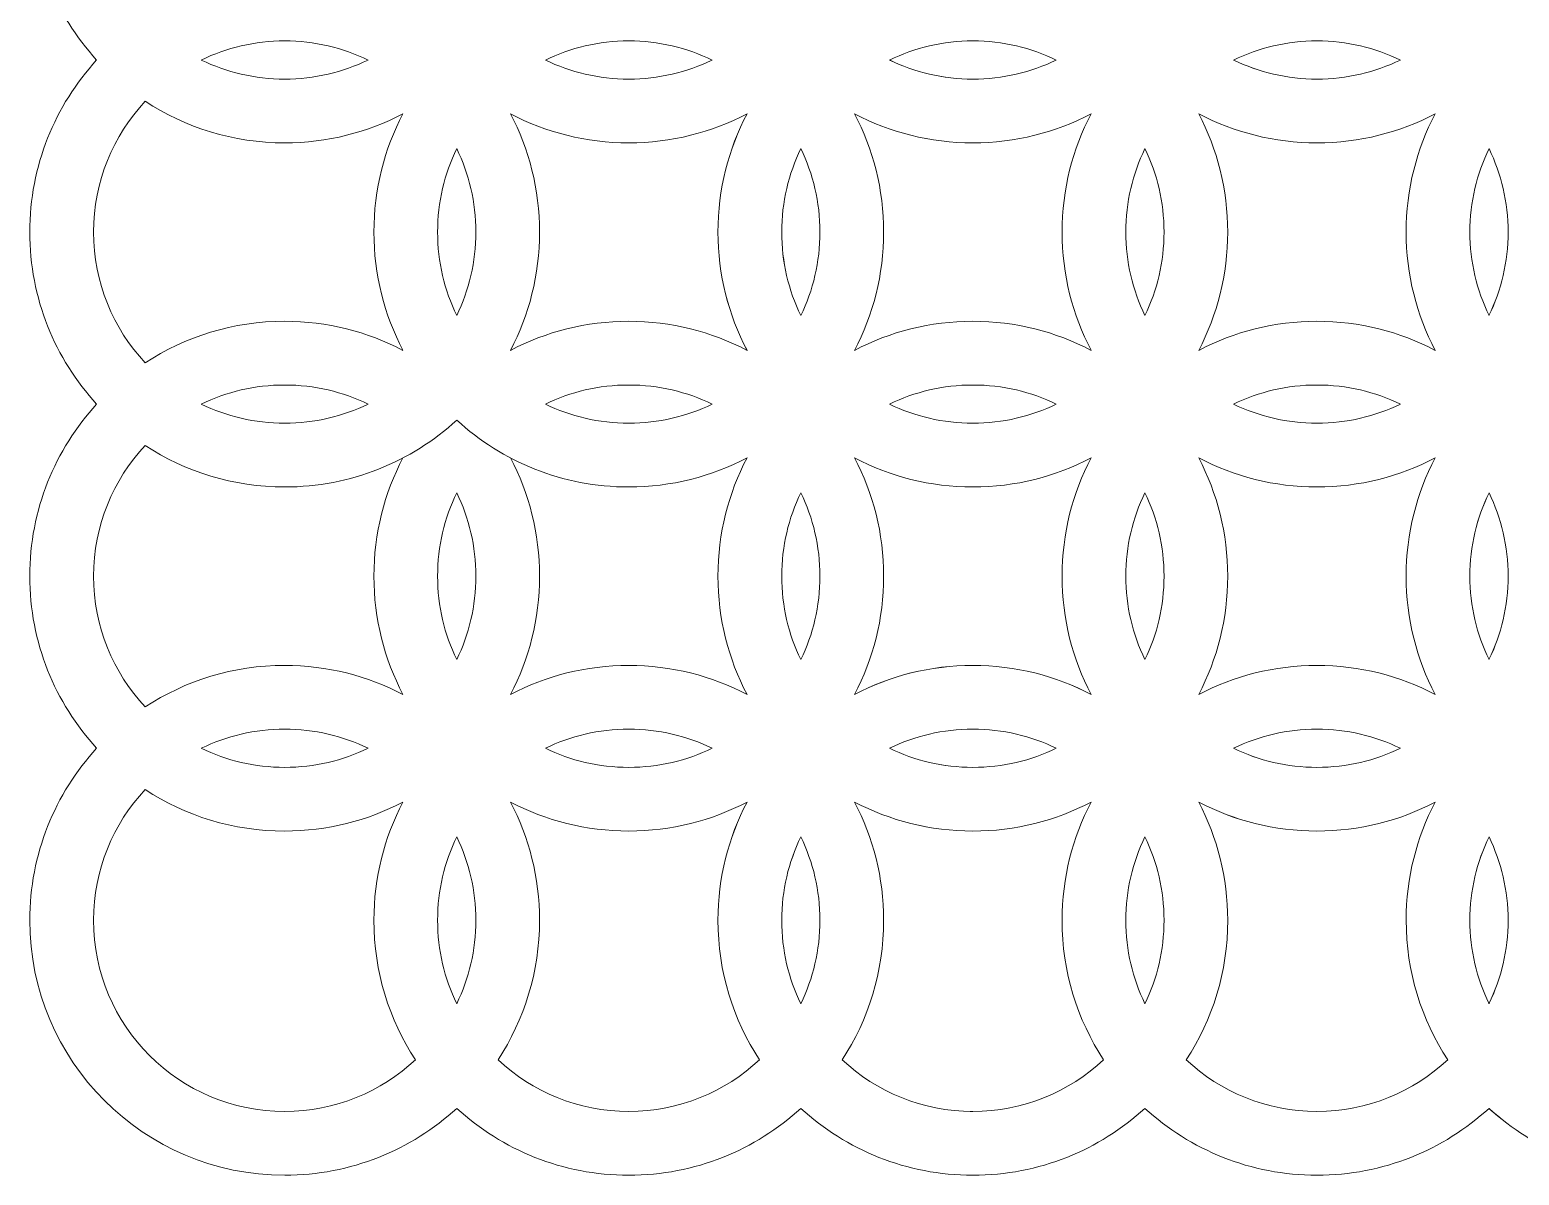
# Model space of a CAD drawing. Header units: centimetres. Extents: x -11.4 to 11.4, y -19.6 to 19.6.
# Drawn here: x -11.45 to 0.24, y -19.55 to -10.56 of the extents above; entities that cross this region are included whole.
import ezdxf

# ---------------------------------------------------------------- set-up
doc = ezdxf.new("R2010")
doc.units = ezdxf.units.CM
doc.header["$MEASUREMENT"] = 0
doc.layers.add('Layer 1', color=7, linetype='Continuous')

msp = doc.modelspace()

# ---------------------------------------------------------------- linework, layer by layer
at = {"layer": 'Layer 1', "color": 242, "lineweight": 9}
for points, knots in [([(-10.92551, -10.80001), (-11.25124, -10.4442), (-11.45, -9.97025), (-11.45, -9.45), (-11.45, -9.45), (-11.45, -8.92966), (-11.25117, -8.45566), (-10.92535, -8.09984)], [0, 0, 0, 0, 0.33333333, 0.33333333, 0.33333333, 0.33333333, 1, 1, 1, 1]), ([(-10.10437, -10.79995), (-9.9066, -10.70389), (-9.68457, -10.65001), (-9.45, -10.65001), (-9.45, -10.65001), (-9.21531, -10.65001), (-8.99316, -10.70393), (-8.79531, -10.80009)], [0, 0, 0, 0, 0.33333333, 0.33333333, 0.33333333, 0.33333333, 1, 1, 1, 1]), ([(-7.40448, -10.80003), (-7.20669, -10.70393), (-6.98462, -10.65001), (-6.75, -10.65001), (-6.75, -10.65001), (-6.51531, -10.65001), (-6.29316, -10.70393), (-6.09531, -10.80009)], [0, 0, 0, 0, 0.33333333, 0.33333333, 0.33333333, 0.33333333, 1, 1, 1, 1]), ([(-4.70453, -10.80005), (-4.50673, -10.70394), (-4.28464, -10.65001), (-4.05, -10.65001), (-4.05, -10.65001), (-3.81526, -10.65001), (-3.59306, -10.70396), (-3.39518, -10.80015)], [0, 0, 0, 0, 0.33333333, 0.33333333, 0.33333333, 0.33333333, 1, 1, 1, 1]), ([(-4.70448, -10.80003), (-4.50668, -10.70393), (-4.28461, -10.65001), (-4.05, -10.65001), (-4.05, -10.65001), (-3.81531, -10.65001), (-3.59318, -10.70395), (-3.39532, -10.8001)], [0, 0, 0, 0, 0.33333333, 0.33333333, 0.33333333, 0.33333333, 1, 1, 1, 1]), ([(-2.00448, -10.80002), (-1.80669, -10.70391), (-1.58462, -10.65001), (-1.35, -10.65001), (-1.35, -10.65001), (-1.11532, -10.65001), (-0.8932, -10.70394), (-0.69537, -10.80008)], [0, 0, 0, 0, 0.33333333, 0.33333333, 0.33333333, 0.33333333, 1, 1, 1, 1]), ([(-2.00448, -10.80002), (-1.80669, -10.70391), (-1.58462, -10.65001), (-1.35, -10.65001), (-1.35, -10.65001), (-1.11532, -10.65001), (-0.8932, -10.70395), (-0.69537, -10.80009)], [0, 0, 0, 0, 0.33333333, 0.33333333, 0.33333333, 0.33333333, 1, 1, 1, 1]), ([(-10.92551, -13.50001), (-11.25123, -13.1442), (-11.45, -12.67026), (-11.45, -12.15), (-11.45, -12.15), (-11.45, -11.62968), (-11.25118, -11.15569), (-10.92539, -10.79989)], [0, 0, 0, 0, 0.33333333, 0.33333333, 0.33333333, 0.33333333, 1, 1, 1, 1]), ([(-8.79545, -10.80001), (-8.99327, -10.89611), (-9.21537, -10.95001), (-9.45, -10.95001), (-9.45, -10.95001), (-9.68463, -10.95001), (-9.9067, -10.89611), (-10.10449, -10.80002)], [0, 0, 0, 0, 0.33333333, 0.33333333, 0.33333333, 0.33333333, 1, 1, 1, 1]), ([(-6.09545, -10.80003), (-6.29327, -10.89613), (-6.51538, -10.95001), (-6.75, -10.95001), (-6.75, -10.95001), (-6.98462, -10.95001), (-7.20671, -10.89611), (-7.40449, -10.80002)], [0, 0, 0, 0, 0.33333333, 0.33333333, 0.33333333, 0.33333333, 1, 1, 1, 1]), ([(-3.39547, -10.80003), (-3.59328, -10.89612), (-3.81538, -10.95001), (-4.05, -10.95001), (-4.05, -10.95001), (-4.28474, -10.95001), (-4.50692, -10.89605), (-4.70478, -10.79988)], [0, 0, 0, 0, 0.33333333, 0.33333333, 0.33333333, 0.33333333, 1, 1, 1, 1]), ([(-3.39547, -10.80003), (-3.59328, -10.89612), (-3.81538, -10.95001), (-4.05, -10.95001), (-4.05, -10.95001), (-4.28468, -10.95001), (-4.50683, -10.89609), (-4.70464, -10.79996)], [0, 0, 0, 0, 0.33333333, 0.33333333, 0.33333333, 0.33333333, 1, 1, 1, 1]), ([(-0.69549, -10.80002), (-0.89329, -10.89611), (-1.11538, -10.95001), (-1.35, -10.95001), (-1.35, -10.95001), (-1.58468, -10.95001), (-1.80682, -10.89608), (-2.00465, -10.79994)], [0, 0, 0, 0, 0.33333333, 0.33333333, 0.33333333, 0.33333333, 1, 1, 1, 1]), ([(-0.69551, -10.80001), (-0.8933, -10.89611), (-1.11539, -10.95001), (-1.35, -10.95001), (-1.35, -10.95001), (-1.58462, -10.95001), (-1.80671, -10.89612), (-2.00449, -10.80003)], [0, 0, 0, 0, 0.33333333, 0.33333333, 0.33333333, 0.33333333, 1, 1, 1, 1]), ([(-10.54432, -13.1758), (-10.79591, -12.9075), (-10.95, -12.54671), (-10.95, -12.15001), (-10.95, -12.15001), (-10.95, -11.75325), (-10.79586, -11.39241), (-10.54422, -11.12412)], [0, 0, 0, 0, 0.33333333, 0.33333333, 0.33333333, 0.33333333, 1, 1, 1, 1]), ([(-8.52209, -11.22214), (-8.79944, -11.36768), (-9.11515, -11.45001), (-9.45001, -11.45001), (-9.45001, -11.45001), (-9.8539, -11.45001), (-10.22988, -11.33021), (-10.54433, -11.12423)], [0, 0, 0, 0, 0.33333333, 0.33333333, 0.33333333, 0.33333333, 1, 1, 1, 1]), ([(-8.52209, -13.07792), (-8.66765, -12.80056), (-8.75, -12.48485), (-8.75, -12.15), (-8.75, -12.15), (-8.75, -11.81514), (-8.66764, -11.49945), (-8.52209, -11.22212)], [0, 0, 0, 0, 0.33333333, 0.33333333, 0.33333333, 0.33333333, 1, 1, 1, 1]), ([(-5.82208, -11.22212), (-6.09943, -11.36767), (-6.41514, -11.45001), (-6.75001, -11.45001), (-6.75001, -11.45001), (-7.08492, -11.45001), (-7.40066, -11.36763), (-7.67802, -11.22205)], [0, 0, 0, 0, 0.33333333, 0.33333333, 0.33333333, 0.33333333, 1, 1, 1, 1]), ([(-7.67787, -11.22213), (-7.53234, -11.49944), (-7.45, -11.81514), (-7.45, -12.15), (-7.45, -12.15), (-7.45, -12.48493), (-7.53237, -12.80068), (-7.67796, -13.07807)], [0, 0, 0, 0, 0.33333333, 0.33333333, 0.33333333, 0.33333333, 1, 1, 1, 1]), ([(-5.82206, -13.07794), (-5.96763, -12.80057), (-6.05, -12.48487), (-6.05, -12.15), (-6.05, -12.15), (-6.05, -11.81504), (-5.96758, -11.49925), (-5.82194, -11.22187)], [0, 0, 0, 0, 0.33333333, 0.33333333, 0.33333333, 0.33333333, 1, 1, 1, 1]), ([(-5.82214, -13.07777), (-5.96766, -12.80044), (-6.05, -12.4848), (-6.05, -12.15), (-6.05, -12.15), (-6.05, -11.81509), (-5.96761, -11.49937), (-5.82202, -11.222)], [0, 0, 0, 0, 0.33333333, 0.33333333, 0.33333333, 0.33333333, 1, 1, 1, 1]), ([(-3.12201, -11.22212), (-3.39939, -11.36769), (-3.71514, -11.45001), (-4.05001, -11.45001), (-4.05001, -11.45001), (-4.38497, -11.45001), (-4.70078, -11.36763), (-4.97815, -11.222)], [0, 0, 0, 0, 0.33333333, 0.33333333, 0.33333333, 0.33333333, 1, 1, 1, 1]), ([(-3.12211, -11.22216), (-3.39946, -11.3677), (-3.71517, -11.45001), (-4.05001, -11.45001), (-4.05001, -11.45001), (-4.38492, -11.45001), (-4.70069, -11.36764), (-4.97803, -11.22205)], [0, 0, 0, 0, 0.33333333, 0.33333333, 0.33333333, 0.33333333, 1, 1, 1, 1]), ([(-4.97788, -11.22212), (-4.83234, -11.49944), (-4.75, -11.81515), (-4.75, -12.15), (-4.75, -12.15), (-4.75, -12.48494), (-4.83237, -12.80072), (-4.97798, -13.07812)], [0, 0, 0, 0, 0.33333333, 0.33333333, 0.33333333, 0.33333333, 1, 1, 1, 1]), ([(-3.12214, -13.0778), (-3.26766, -12.80046), (-3.35, -12.48481), (-3.35, -12.15), (-3.35, -12.15), (-3.35, -11.81506), (-3.26759, -11.4993), (-3.12197, -11.22191)], [0, 0, 0, 0, 0.33333333, 0.33333333, 0.33333333, 0.33333333, 1, 1, 1, 1]), ([(-3.12214, -13.0778), (-3.26766, -12.80046), (-3.35, -12.48481), (-3.35, -12.15), (-3.35, -12.15), (-3.35, -11.81511), (-3.26761, -11.49939), (-3.12203, -11.22204)], [0, 0, 0, 0, 0.33333333, 0.33333333, 0.33333333, 0.33333333, 1, 1, 1, 1]), ([(-0.42209, -11.22212), (-0.69943, -11.36766), (-1.01515, -11.45001), (-1.35001, -11.45001), (-1.35001, -11.45001), (-1.68492, -11.45001), (-2.00066, -11.36764), (-2.27802, -11.22205)], [0, 0, 0, 0, 0.33333333, 0.33333333, 0.33333333, 0.33333333, 1, 1, 1, 1]), ([(-2.27787, -11.22212), (-2.13233, -11.49944), (-2.05, -11.81515), (-2.05, -12.15), (-2.05, -12.15), (-2.05, -12.48492), (-2.13237, -12.8007), (-2.27797, -13.07808)], [0, 0, 0, 0, 0.33333333, 0.33333333, 0.33333333, 0.33333333, 1, 1, 1, 1]), ([(-2.27787, -11.22212), (-2.13233, -11.49944), (-2.05, -11.81515), (-2.05, -12.15), (-2.05, -12.15), (-2.05, -12.48492), (-2.13237, -12.8007), (-2.27797, -13.07808)], [0, 0, 0, 0, 0.33333333, 0.33333333, 0.33333333, 0.33333333, 1, 1, 1, 1]), ([(-0.42209, -11.22211), (-0.69942, -11.36766), (-1.01513, -11.45001), (-1.35001, -11.45001), (-1.35001, -11.45001), (-1.68486, -11.45001), (-2.00055, -11.36767), (-2.27787, -11.22213)], [0, 0, 0, 0, 0.33333333, 0.33333333, 0.33333333, 0.33333333, 1, 1, 1, 1]), ([(-0.42209, -13.07794), (-0.56766, -12.80058), (-0.65, -12.48487), (-0.65, -12.15), (-0.65, -12.15), (-0.65, -11.81514), (-0.56765, -11.49943), (-0.42209, -11.2221)], [0, 0, 0, 0, 0.33333333, 0.33333333, 0.33333333, 0.33333333, 1, 1, 1, 1]), ([(-0.42213, -13.07792), (-0.56768, -12.80058), (-0.65, -12.48486), (-0.65, -12.15), (-0.65, -12.15), (-0.65, -11.81514), (-0.56765, -11.49944), (-0.42212, -11.22212)], [0, 0, 0, 0, 0.33333333, 0.33333333, 0.33333333, 0.33333333, 1, 1, 1, 1]), ([(-8.10007, -12.80438), (-8.19613, -12.60661), (-8.25, -12.38458), (-8.25, -12.15001), (-8.25, -12.15001), (-8.25, -11.91533), (-8.19607, -11.69322), (-8.09994, -11.49539)], [0, 0, 0, 0, 0.33333333, 0.33333333, 0.33333333, 0.33333333, 1, 1, 1, 1]), ([(-8.1, -11.49552), (-8.00391, -11.69331), (-7.95, -11.91538), (-7.95, -12.15001), (-7.95, -12.15001), (-7.95, -12.38464), (-8.00389, -12.60672), (-8.09999, -12.80452)], [0, 0, 0, 0, 0.33333333, 0.33333333, 0.33333333, 0.33333333, 1, 1, 1, 1]), ([(-5.39999, -12.80454), (-5.4961, -12.60673), (-5.55, -12.38464), (-5.55, -12.15001), (-5.55, -12.15001), (-5.55, -11.91528), (-5.49604, -11.69312), (-5.39985, -11.49525)], [0, 0, 0, 0, 0.33333333, 0.33333333, 0.33333333, 0.33333333, 1, 1, 1, 1]), ([(-5.39999, -12.80452), (-5.49609, -12.60671), (-5.55, -12.38464), (-5.55, -12.15001), (-5.55, -12.15001), (-5.55, -11.91533), (-5.49606, -11.69322), (-5.39993, -11.49538)], [0, 0, 0, 0, 0.33333333, 0.33333333, 0.33333333, 0.33333333, 1, 1, 1, 1]), ([(-5.39999, -11.49551), (-5.30389, -11.6933), (-5.25, -11.91539), (-5.25, -12.15001), (-5.25, -12.15001), (-5.25, -12.3847), (-5.30392, -12.60685), (-5.40007, -12.80468)], [0, 0, 0, 0, 0.33333333, 0.33333333, 0.33333333, 0.33333333, 1, 1, 1, 1]), ([(-2.70007, -12.80438), (-2.79613, -12.60661), (-2.85, -12.38458), (-2.85, -12.15001), (-2.85, -12.15001), (-2.85, -11.91533), (-2.79607, -11.69322), (-2.69994, -11.49539)], [0, 0, 0, 0, 0.33333333, 0.33333333, 0.33333333, 0.33333333, 1, 1, 1, 1]), ([(-2.70007, -12.80438), (-2.79613, -12.60661), (-2.85, -12.38458), (-2.85, -12.15001), (-2.85, -12.15001), (-2.85, -11.91533), (-2.79607, -11.69322), (-2.69994, -11.49539)], [0, 0, 0, 0, 0.33333333, 0.33333333, 0.33333333, 0.33333333, 1, 1, 1, 1]), ([(-2.7, -11.49552), (-2.60391, -11.69331), (-2.55, -11.91538), (-2.55, -12.15001), (-2.55, -12.15001), (-2.55, -12.38464), (-2.60389, -12.60672), (-2.69999, -12.80452)], [0, 0, 0, 0, 0.33333333, 0.33333333, 0.33333333, 0.33333333, 1, 1, 1, 1]), ([(-2.7, -11.49552), (-2.60391, -11.69331), (-2.55, -11.91538), (-2.55, -12.15001), (-2.55, -12.15001), (-2.55, -12.38464), (-2.60389, -12.60672), (-2.69999, -12.80452)], [0, 0, 0, 0, 0.33333333, 0.33333333, 0.33333333, 0.33333333, 1, 1, 1, 1]), ([(-0.00001, -12.80455), (-0.09611, -12.60674), (-0.15, -12.38465), (-0.15, -12.15001), (-0.15, -12.15001), (-0.15, -11.91527), (-0.09607, -11.69308), (0.00012, -11.49522)], [0, 0, 0, 0, 0.33333333, 0.33333333, 0.33333333, 0.33333333, 1, 1, 1, 1]), ([(0.00001, -12.80452), (-0.09609, -12.60671), (-0.15, -12.38464), (-0.15, -12.15001), (-0.15, -12.15001), (-0.15, -11.91533), (-0.09606, -11.69322), (0.00007, -11.49538)], [0, 0, 0, 0, 0.33333333, 0.33333333, 0.33333333, 0.33333333, 1, 1, 1, 1]), ([(-0.00001, -11.49553), (0.09609, -11.69332), (0.15, -11.91539), (0.15, -12.15001), (0.15, -12.15001), (0.15, -12.38475), (0.09604, -12.60692), (-0.00015, -12.8048)], [0, 0, 0, 0, 0.33333333, 0.33333333, 0.33333333, 0.33333333, 1, 1, 1, 1]), ([(0.00001, -11.49551), (0.09611, -11.6933), (0.15, -11.91539), (0.15, -12.15001), (0.15, -12.15001), (0.15, -12.3847), (0.09608, -12.60685), (-0.00007, -12.80468)], [0, 0, 0, 0, 0.33333333, 0.33333333, 0.33333333, 0.33333333, 1, 1, 1, 1]), ([(-10.54432, -13.17579), (-10.22989, -12.9698), (-9.8539, -12.85001), (-9.45001, -12.85001), (-9.45001, -12.85001), (-9.11509, -12.85001), (-8.79934, -12.93238), (-8.52196, -13.07798)], [0, 0, 0, 0, 0.33333333, 0.33333333, 0.33333333, 0.33333333, 1, 1, 1, 1]), ([(-7.6779, -13.07793), (-7.40056, -12.93237), (-7.08487, -12.85001), (-6.75001, -12.85001), (-6.75001, -12.85001), (-6.41513, -12.85001), (-6.09942, -12.93236), (-5.82207, -13.07793)], [0, 0, 0, 0, 0.33333333, 0.33333333, 0.33333333, 0.33333333, 1, 1, 1, 1]), ([(-4.97793, -13.07797), (-4.70058, -12.93239), (-4.38488, -12.85001), (-4.05001, -12.85001), (-4.05001, -12.85001), (-3.71513, -12.85001), (-3.39944, -12.93237), (-3.12208, -13.07793)], [0, 0, 0, 0, 0.33333333, 0.33333333, 0.33333333, 0.33333333, 1, 1, 1, 1]), ([(-4.9779, -13.07795), (-4.70056, -12.93239), (-4.38487, -12.85001), (-4.05001, -12.85001), (-4.05001, -12.85001), (-3.71513, -12.85001), (-3.39944, -12.93237), (-3.12208, -13.07793)], [0, 0, 0, 0, 0.33333333, 0.33333333, 0.33333333, 0.33333333, 1, 1, 1, 1]), ([(-2.2779, -13.07794), (-2.00056, -12.93238), (-1.68487, -12.85001), (-1.35001, -12.85001), (-1.35001, -12.85001), (-1.01513, -12.85001), (-0.69943, -12.93238), (-0.42208, -13.07794)], [0, 0, 0, 0, 0.33333333, 0.33333333, 0.33333333, 0.33333333, 1, 1, 1, 1]), ([(-2.2779, -13.07794), (-2.00056, -12.93238), (-1.68487, -12.85001), (-1.35001, -12.85001), (-1.35001, -12.85001), (-1.01513, -12.85001), (-0.69943, -12.93238), (-0.42208, -13.07794)], [0, 0, 0, 0, 0.33333333, 0.33333333, 0.33333333, 0.33333333, 1, 1, 1, 1]), ([(-10.10439, -13.49994), (-9.90663, -13.40388), (-9.68458, -13.35001), (-9.45, -13.35001), (-9.45, -13.35001), (-9.21532, -13.35001), (-8.99318, -13.40395), (-8.79532, -13.5001)], [0, 0, 0, 0, 0.33333333, 0.33333333, 0.33333333, 0.33333333, 1, 1, 1, 1]), ([(-7.40436, -13.49996), (-7.20659, -13.4039), (-6.98456, -13.35001), (-6.75, -13.35001), (-6.75, -13.35001), (-6.51531, -13.35001), (-6.29319, -13.40395), (-6.09534, -13.50009)], [0, 0, 0, 0, 0.33333333, 0.33333333, 0.33333333, 0.33333333, 1, 1, 1, 1]), ([(-4.70449, -13.50003), (-4.50669, -13.40393), (-4.28462, -13.35001), (-4.05, -13.35001), (-4.05, -13.35001), (-3.81531, -13.35001), (-3.59317, -13.40393), (-3.39532, -13.50009)], [0, 0, 0, 0, 0.33333333, 0.33333333, 0.33333333, 0.33333333, 1, 1, 1, 1]), ([(-4.70448, -13.50003), (-4.50669, -13.40393), (-4.28462, -13.35001), (-4.05, -13.35001), (-4.05, -13.35001), (-3.81531, -13.35001), (-3.59317, -13.40393), (-3.39532, -13.50009)], [0, 0, 0, 0, 0.33333333, 0.33333333, 0.33333333, 0.33333333, 1, 1, 1, 1]), ([(-2.00448, -13.50002), (-1.80668, -13.40393), (-1.58462, -13.35001), (-1.35, -13.35001), (-1.35, -13.35001), (-1.11532, -13.35001), (-0.8932, -13.40394), (-0.69536, -13.50008)], [0, 0, 0, 0, 0.33333333, 0.33333333, 0.33333333, 0.33333333, 1, 1, 1, 1]), ([(-2.00448, -13.50002), (-1.80668, -13.40393), (-1.58462, -13.35001), (-1.35, -13.35001), (-1.35, -13.35001), (-1.11532, -13.35001), (-0.8932, -13.40395), (-0.69537, -13.50009)], [0, 0, 0, 0, 0.33333333, 0.33333333, 0.33333333, 0.33333333, 1, 1, 1, 1]), ([(-10.92551, -16.20002), (-11.25124, -15.84421), (-11.45, -15.37026), (-11.45, -14.85), (-11.45, -14.85), (-11.45, -14.32967), (-11.25116, -13.85567), (-10.92537, -13.49985)], [0, 0, 0, 0, 0.33333333, 0.33333333, 0.33333333, 0.33333333, 1, 1, 1, 1]), ([(-8.79546, -13.50002), (-8.99328, -13.59612), (-9.21538, -13.65001), (-9.45, -13.65001), (-9.45, -13.65001), (-9.68463, -13.65001), (-9.90671, -13.59611), (-10.1045, -13.50002)], [0, 0, 0, 0, 0.33333333, 0.33333333, 0.33333333, 0.33333333, 1, 1, 1, 1]), ([(-6.09547, -13.50003), (-6.29329, -13.59612), (-6.51539, -13.65001), (-6.75, -13.65001), (-6.75, -13.65001), (-6.98461, -13.65001), (-7.20669, -13.59611), (-7.40448, -13.50002)], [0, 0, 0, 0, 0.33333333, 0.33333333, 0.33333333, 0.33333333, 1, 1, 1, 1]), ([(-3.39546, -13.50002), (-3.59328, -13.59612), (-3.81538, -13.65001), (-4.05, -13.65001), (-4.05, -13.65001), (-4.28469, -13.65001), (-4.50683, -13.59609), (-4.70466, -13.49995)], [0, 0, 0, 0, 0.33333333, 0.33333333, 0.33333333, 0.33333333, 1, 1, 1, 1]), ([(-3.39546, -13.50002), (-3.59328, -13.59612), (-3.81538, -13.65001), (-4.05, -13.65001), (-4.05, -13.65001), (-4.28468, -13.65001), (-4.50683, -13.59609), (-4.70466, -13.49996)], [0, 0, 0, 0, 0.33333333, 0.33333333, 0.33333333, 0.33333333, 1, 1, 1, 1]), ([(-0.6955, -13.50001), (-0.89329, -13.59611), (-1.11538, -13.65001), (-1.35, -13.65001), (-1.35, -13.65001), (-1.58462, -13.65001), (-1.8067, -13.59611), (-2.00449, -13.50002)], [0, 0, 0, 0, 0.33333333, 0.33333333, 0.33333333, 0.33333333, 1, 1, 1, 1]), ([(-0.69548, -13.50002), (-0.89327, -13.59611), (-1.11538, -13.65001), (-1.35, -13.65001), (-1.35, -13.65001), (-1.58462, -13.65001), (-1.8067, -13.59611), (-2.00449, -13.50002)], [0, 0, 0, 0, 0.33333333, 0.33333333, 0.33333333, 0.33333333, 1, 1, 1, 1]), ([(-8.09998, -13.62553), (-8.45578, -13.95126), (-8.92975, -14.15001), (-9.45001, -14.15001), (-9.45001, -14.15001), (-9.85389, -14.15001), (-10.22988, -14.03022), (-10.54432, -13.82423)], [0, 0, 0, 0, 0.33333333, 0.33333333, 0.33333333, 0.33333333, 1, 1, 1, 1]), ([(-5.82209, -13.92213), (-6.09944, -14.06767), (-6.41515, -14.15001), (-6.75001, -14.15001), (-6.75001, -14.15001), (-7.27032, -14.15001), (-7.74431, -13.9512), (-8.10011, -13.62543)], [0, 0, 0, 0, 0.33333333, 0.33333333, 0.33333333, 0.33333333, 1, 1, 1, 1]), ([(-10.54431, -15.87581), (-10.7959, -15.60752), (-10.95, -15.24672), (-10.95, -14.85001), (-10.95, -14.85001), (-10.95, -14.45325), (-10.79587, -14.09241), (-10.54423, -13.82411)], [0, 0, 0, 0, 0.33333333, 0.33333333, 0.33333333, 0.33333333, 1, 1, 1, 1]), ([(-8.52209, -15.77792), (-8.66765, -15.50056), (-8.75, -15.18486), (-8.75, -14.85), (-8.75, -14.85), (-8.75, -14.51514), (-8.66763, -14.19946), (-8.52208, -13.92212)], [0, 0, 0, 0, 0.33333333, 0.33333333, 0.33333333, 0.33333333, 1, 1, 1, 1]), ([(-7.67786, -13.92213), (-7.53232, -14.19944), (-7.45, -14.51514), (-7.45, -14.85), (-7.45, -14.85), (-7.45, -15.18486), (-7.53233, -15.50058), (-7.67788, -15.77792)], [0, 0, 0, 0, 0.33333333, 0.33333333, 0.33333333, 0.33333333, 1, 1, 1, 1]), ([(-5.82209, -15.77786), (-5.96764, -15.50049), (-6.05, -15.18483), (-6.05, -14.85), (-6.05, -14.85), (-6.05, -14.51509), (-5.96762, -14.19936), (-5.82202, -13.922)], [0, 0, 0, 0, 0.33333333, 0.33333333, 0.33333333, 0.33333333, 1, 1, 1, 1]), ([(-5.82208, -15.77793), (-5.96764, -15.50056), (-6.05, -15.18485), (-6.05, -14.85), (-6.05, -14.85), (-6.05, -14.51509), (-5.96761, -14.19937), (-5.82201, -13.92201)], [0, 0, 0, 0, 0.33333333, 0.33333333, 0.33333333, 0.33333333, 1, 1, 1, 1]), ([(-3.1221, -13.92214), (-3.39945, -14.06768), (-3.71516, -14.15001), (-4.05001, -14.15001), (-4.05001, -14.15001), (-4.38492, -14.15001), (-4.70067, -14.06763), (-4.97803, -13.92204)], [0, 0, 0, 0, 0.33333333, 0.33333333, 0.33333333, 0.33333333, 1, 1, 1, 1]), ([(-3.1221, -13.92215), (-3.39945, -14.06769), (-3.71516, -14.15001), (-4.05001, -14.15001), (-4.05001, -14.15001), (-4.38492, -14.15001), (-4.70066, -14.06763), (-4.97802, -13.92204)], [0, 0, 0, 0, 0.33333333, 0.33333333, 0.33333333, 0.33333333, 1, 1, 1, 1]), ([(-4.97788, -13.92212), (-4.83233, -14.19944), (-4.75, -14.51515), (-4.75, -14.85), (-4.75, -14.85), (-4.75, -15.18487), (-4.83234, -15.50059), (-4.97789, -15.77794)], [0, 0, 0, 0, 0.33333333, 0.33333333, 0.33333333, 0.33333333, 1, 1, 1, 1]), ([(-3.12209, -15.77792), (-3.26765, -15.50056), (-3.35, -15.18486), (-3.35, -14.85), (-3.35, -14.85), (-3.35, -14.5151), (-3.26761, -14.19937), (-3.12203, -13.92201)], [0, 0, 0, 0, 0.33333333, 0.33333333, 0.33333333, 0.33333333, 1, 1, 1, 1]), ([(-3.12208, -15.77793), (-3.26765, -15.50058), (-3.35, -15.18487), (-3.35, -14.85), (-3.35, -14.85), (-3.35, -14.5151), (-3.26761, -14.19937), (-3.12203, -13.92201)], [0, 0, 0, 0, 0.33333333, 0.33333333, 0.33333333, 0.33333333, 1, 1, 1, 1]), ([(-0.4221, -13.92213), (-0.69944, -14.06767), (-1.01515, -14.15001), (-1.35001, -14.15001), (-1.35001, -14.15001), (-1.68492, -14.15001), (-2.00066, -14.06764), (-2.27802, -13.92206)], [0, 0, 0, 0, 0.33333333, 0.33333333, 0.33333333, 0.33333333, 1, 1, 1, 1]), ([(-0.42209, -13.92211), (-0.69943, -14.06766), (-1.01514, -14.15001), (-1.35001, -14.15001), (-1.35001, -14.15001), (-1.68492, -14.15001), (-2.00066, -14.06764), (-2.27802, -13.92206)], [0, 0, 0, 0, 0.33333333, 0.33333333, 0.33333333, 0.33333333, 1, 1, 1, 1]), ([(-2.27786, -13.92213), (-2.13232, -14.19944), (-2.05, -14.51515), (-2.05, -14.85), (-2.05, -14.85), (-2.05, -15.18492), (-2.13235, -15.50068), (-2.27795, -15.77806)], [0, 0, 0, 0, 0.33333333, 0.33333333, 0.33333333, 0.33333333, 1, 1, 1, 1]), ([(-2.27786, -13.92213), (-2.13232, -14.19944), (-2.05, -14.51515), (-2.05, -14.85), (-2.05, -14.85), (-2.05, -15.18486), (-2.13233, -15.50058), (-2.27788, -15.77792)], [0, 0, 0, 0, 0.33333333, 0.33333333, 0.33333333, 0.33333333, 1, 1, 1, 1]), ([(-0.42214, -15.77791), (-0.56768, -15.50056), (-0.65, -15.18485), (-0.65, -14.85), (-0.65, -14.85), (-0.65, -14.51507), (-0.56762, -14.19931), (-0.42203, -13.92195)], [0, 0, 0, 0, 0.33333333, 0.33333333, 0.33333333, 0.33333333, 1, 1, 1, 1]), ([(-0.4221, -15.77793), (-0.56765, -15.50058), (-0.65, -15.18487), (-0.65, -14.85), (-0.65, -14.85), (-0.65, -14.51508), (-0.56763, -14.19933), (-0.42203, -13.92198)], [0, 0, 0, 0, 0.33333333, 0.33333333, 0.33333333, 0.33333333, 1, 1, 1, 1]), ([(-8.10007, -15.50438), (-8.19613, -15.30661), (-8.25, -15.08458), (-8.25, -14.85001), (-8.25, -14.85001), (-8.25, -14.61533), (-8.19607, -14.39322), (-8.09994, -14.19539)], [0, 0, 0, 0, 0.33333333, 0.33333333, 0.33333333, 0.33333333, 1, 1, 1, 1]), ([(-8.1, -14.19552), (-8.00391, -14.39331), (-7.95, -14.61538), (-7.95, -14.85001), (-7.95, -14.85001), (-7.95, -15.08464), (-8.00389, -15.30672), (-8.09999, -15.50452)], [0, 0, 0, 0, 0.33333333, 0.33333333, 0.33333333, 0.33333333, 1, 1, 1, 1]), ([(-5.39999, -15.50451), (-5.49609, -15.3067), (-5.55, -15.08463), (-5.55, -14.85001), (-5.55, -14.85001), (-5.55, -14.61528), (-5.49605, -14.39311), (-5.39987, -14.19525)], [0, 0, 0, 0, 0.33333333, 0.33333333, 0.33333333, 0.33333333, 1, 1, 1, 1]), ([(-5.39999, -15.50452), (-5.49609, -15.30671), (-5.55, -15.08464), (-5.55, -14.85001), (-5.55, -14.85001), (-5.55, -14.61533), (-5.49606, -14.39322), (-5.39993, -14.19538)], [0, 0, 0, 0, 0.33333333, 0.33333333, 0.33333333, 0.33333333, 1, 1, 1, 1]), ([(-5.39999, -14.19551), (-5.30389, -14.3933), (-5.25, -14.61539), (-5.25, -14.85001), (-5.25, -14.85001), (-5.25, -15.0847), (-5.30392, -15.30685), (-5.40007, -15.50468)], [0, 0, 0, 0, 0.33333333, 0.33333333, 0.33333333, 0.33333333, 1, 1, 1, 1]), ([(-2.70007, -15.50438), (-2.79613, -15.30661), (-2.85, -15.08458), (-2.85, -14.85001), (-2.85, -14.85001), (-2.85, -14.61533), (-2.79607, -14.39322), (-2.69994, -14.19539)], [0, 0, 0, 0, 0.33333333, 0.33333333, 0.33333333, 0.33333333, 1, 1, 1, 1]), ([(-2.70007, -15.50438), (-2.79613, -15.30661), (-2.85, -15.08458), (-2.85, -14.85001), (-2.85, -14.85001), (-2.85, -14.61533), (-2.79607, -14.39322), (-2.69994, -14.19539)], [0, 0, 0, 0, 0.33333333, 0.33333333, 0.33333333, 0.33333333, 1, 1, 1, 1]), ([(-2.7, -14.19552), (-2.60391, -14.39331), (-2.55, -14.61538), (-2.55, -14.85001), (-2.55, -14.85001), (-2.55, -15.08464), (-2.60389, -15.30672), (-2.69999, -15.50452)], [0, 0, 0, 0, 0.33333333, 0.33333333, 0.33333333, 0.33333333, 1, 1, 1, 1]), ([(-2.7, -14.19552), (-2.60391, -14.39331), (-2.55, -14.61538), (-2.55, -14.85001), (-2.55, -14.85001), (-2.55, -15.08464), (-2.60389, -15.30672), (-2.69999, -15.50452)], [0, 0, 0, 0, 0.33333333, 0.33333333, 0.33333333, 0.33333333, 1, 1, 1, 1]), ([(-0.00001, -15.50455), (-0.09611, -15.30674), (-0.15, -15.08465), (-0.15, -14.85001), (-0.15, -14.85001), (-0.15, -14.61527), (-0.09607, -14.39308), (0.00012, -14.19522)], [0, 0, 0, 0, 0.33333333, 0.33333333, 0.33333333, 0.33333333, 1, 1, 1, 1]), ([(0.00001, -15.50452), (-0.09609, -15.30671), (-0.15, -15.08464), (-0.15, -14.85001), (-0.15, -14.85001), (-0.15, -14.61533), (-0.09606, -14.39322), (0.00007, -14.19538)], [0, 0, 0, 0, 0.33333333, 0.33333333, 0.33333333, 0.33333333, 1, 1, 1, 1]), ([(-0.00001, -14.19553), (0.09609, -14.39332), (0.15, -14.61539), (0.15, -14.85001), (0.15, -14.85001), (0.15, -15.08475), (0.09604, -15.30692), (-0.00015, -15.5048)], [0, 0, 0, 0, 0.33333333, 0.33333333, 0.33333333, 0.33333333, 1, 1, 1, 1]), ([(0.00001, -14.19551), (0.09611, -14.3933), (0.15, -14.61539), (0.15, -14.85001), (0.15, -14.85001), (0.15, -15.0847), (0.09608, -15.30685), (-0.00007, -15.50468)], [0, 0, 0, 0, 0.33333333, 0.33333333, 0.33333333, 0.33333333, 1, 1, 1, 1]), ([(-10.54432, -15.8758), (-10.22987, -15.66981), (-9.8539, -15.55001), (-9.45001, -15.55001), (-9.45001, -15.55001), (-9.11509, -15.55001), (-8.79935, -15.63239), (-8.52196, -15.77799)], [0, 0, 0, 0, 0.33333333, 0.33333333, 0.33333333, 0.33333333, 1, 1, 1, 1]), ([(-7.67774, -15.77788), (-7.40044, -15.63236), (-7.08481, -15.55001), (-6.75001, -15.55001), (-6.75001, -15.55001), (-6.41513, -15.55001), (-6.09943, -15.63237), (-5.82207, -15.77793)], [0, 0, 0, 0, 0.33333333, 0.33333333, 0.33333333, 0.33333333, 1, 1, 1, 1]), ([(-4.97788, -15.77794), (-4.70055, -15.63238), (-4.38486, -15.55001), (-4.05001, -15.55001), (-4.05001, -15.55001), (-3.71504, -15.55001), (-3.39926, -15.63241), (-3.12184, -15.77805)], [0, 0, 0, 0, 0.33333333, 0.33333333, 0.33333333, 0.33333333, 1, 1, 1, 1]), ([(-4.9777, -15.77785), (-4.70041, -15.63234), (-4.38477, -15.55001), (-4.05001, -15.55001), (-4.05001, -15.55001), (-3.71509, -15.55001), (-3.39936, -15.63239), (-3.12196, -15.77799)], [0, 0, 0, 0, 0.33333333, 0.33333333, 0.33333333, 0.33333333, 1, 1, 1, 1]), ([(-2.27788, -15.77794), (-2.00054, -15.63238), (-1.68486, -15.55001), (-1.35001, -15.55001), (-1.35001, -15.55001), (-1.01508, -15.55001), (-0.69934, -15.6324), (-0.42197, -15.778)], [0, 0, 0, 0, 0.33333333, 0.33333333, 0.33333333, 0.33333333, 1, 1, 1, 1]), ([(-2.27787, -15.77794), (-2.00054, -15.63238), (-1.68486, -15.55001), (-1.35001, -15.55001), (-1.35001, -15.55001), (-1.01508, -15.55001), (-0.69934, -15.63239), (-0.42198, -15.778)], [0, 0, 0, 0, 0.33333333, 0.33333333, 0.33333333, 0.33333333, 1, 1, 1, 1]), ([(-10.10437, -16.19995), (-9.9066, -16.10389), (-9.68457, -16.05001), (-9.45, -16.05001), (-9.45, -16.05001), (-9.21531, -16.05001), (-8.99316, -16.10393), (-8.79531, -16.20009)], [0, 0, 0, 0, 0.33333333, 0.33333333, 0.33333333, 0.33333333, 1, 1, 1, 1]), ([(-7.40448, -16.20003), (-7.20669, -16.10393), (-6.98462, -16.05001), (-6.75, -16.05001), (-6.75, -16.05001), (-6.51531, -16.05001), (-6.29316, -16.10393), (-6.09531, -16.20009)], [0, 0, 0, 0, 0.33333333, 0.33333333, 0.33333333, 0.33333333, 1, 1, 1, 1]), ([(-4.70453, -16.20005), (-4.50673, -16.10394), (-4.28464, -16.05001), (-4.05, -16.05001), (-4.05, -16.05001), (-3.81526, -16.05001), (-3.59306, -16.10396), (-3.39518, -16.20015)], [0, 0, 0, 0, 0.33333333, 0.33333333, 0.33333333, 0.33333333, 1, 1, 1, 1]), ([(-4.70448, -16.20003), (-4.50668, -16.10393), (-4.28461, -16.05001), (-4.05, -16.05001), (-4.05, -16.05001), (-3.81531, -16.05001), (-3.59318, -16.10395), (-3.39532, -16.2001)], [0, 0, 0, 0, 0.33333333, 0.33333333, 0.33333333, 0.33333333, 1, 1, 1, 1]), ([(-2.00448, -16.20002), (-1.80669, -16.10391), (-1.58462, -16.05001), (-1.35, -16.05001), (-1.35, -16.05001), (-1.11532, -16.05001), (-0.8932, -16.10394), (-0.69537, -16.20008)], [0, 0, 0, 0, 0.33333333, 0.33333333, 0.33333333, 0.33333333, 1, 1, 1, 1]), ([(-2.00448, -16.20002), (-1.80669, -16.10391), (-1.58462, -16.05001), (-1.35, -16.05001), (-1.35, -16.05001), (-1.11532, -16.05001), (-0.8932, -16.10395), (-0.69537, -16.20009)], [0, 0, 0, 0, 0.33333333, 0.33333333, 0.33333333, 0.33333333, 1, 1, 1, 1]), ([(-8.09998, -19.02553), (-8.45578, -19.35126), (-8.92975, -19.55001), (-9.45001, -19.55001), (-9.45001, -19.55001), (-10.55438, -19.55001), (-11.45, -18.65439), (-11.45, -17.55), (-11.45, -17.55), (-11.45, -17.02968), (-11.25118, -16.55569), (-10.92539, -16.19989)], [0, 0, 0, 0, 0.25, 0.25, 0.25, 0.25, 0.5, 0.5, 0.5, 0.5, 1, 1, 1, 1]), ([(-8.79545, -16.20001), (-8.99327, -16.29611), (-9.21537, -16.35001), (-9.45, -16.35001), (-9.45, -16.35001), (-9.68463, -16.35001), (-9.9067, -16.29611), (-10.10449, -16.20002)], [0, 0, 0, 0, 0.33333333, 0.33333333, 0.33333333, 0.33333333, 1, 1, 1, 1]), ([(-6.09545, -16.20003), (-6.29327, -16.29613), (-6.51538, -16.35001), (-6.75, -16.35001), (-6.75, -16.35001), (-6.98462, -16.35001), (-7.20671, -16.29611), (-7.40449, -16.20002)], [0, 0, 0, 0, 0.33333333, 0.33333333, 0.33333333, 0.33333333, 1, 1, 1, 1]), ([(-3.39547, -16.20003), (-3.59328, -16.29612), (-3.81538, -16.35001), (-4.05, -16.35001), (-4.05, -16.35001), (-4.28474, -16.35001), (-4.50692, -16.29605), (-4.70478, -16.19988)], [0, 0, 0, 0, 0.33333333, 0.33333333, 0.33333333, 0.33333333, 1, 1, 1, 1]), ([(-3.39547, -16.20003), (-3.59328, -16.29612), (-3.81538, -16.35001), (-4.05, -16.35001), (-4.05, -16.35001), (-4.28468, -16.35001), (-4.50683, -16.29609), (-4.70464, -16.19996)], [0, 0, 0, 0, 0.33333333, 0.33333333, 0.33333333, 0.33333333, 1, 1, 1, 1]), ([(-0.69549, -16.20002), (-0.89329, -16.29611), (-1.11538, -16.35001), (-1.35, -16.35001), (-1.35, -16.35001), (-1.58468, -16.35001), (-1.80682, -16.29608), (-2.00465, -16.19994)], [0, 0, 0, 0, 0.33333333, 0.33333333, 0.33333333, 0.33333333, 1, 1, 1, 1]), ([(-0.69551, -16.20001), (-0.8933, -16.29611), (-1.11539, -16.35001), (-1.35, -16.35001), (-1.35, -16.35001), (-1.58462, -16.35001), (-1.80671, -16.29612), (-2.00449, -16.20003)], [0, 0, 0, 0, 0.33333333, 0.33333333, 0.33333333, 0.33333333, 1, 1, 1, 1]), ([(-8.4242, -18.64435), (-8.69249, -18.89593), (-9.05331, -19.05001), (-9.45, -19.05001), (-9.45, -19.05001), (-10.27829, -19.05001), (-10.95, -18.3783), (-10.95, -17.55001), (-10.95, -17.55001), (-10.95, -17.15325), (-10.79586, -16.79241), (-10.54422, -16.52412)], [0, 0, 0, 0, 0.25, 0.25, 0.25, 0.25, 0.5, 0.5, 0.5, 0.5, 1, 1, 1, 1]), ([(-8.52209, -16.62214), (-8.79944, -16.76768), (-9.11515, -16.85001), (-9.45001, -16.85001), (-9.45001, -16.85001), (-9.8539, -16.85001), (-10.22988, -16.73021), (-10.54433, -16.52423)], [0, 0, 0, 0, 0.33333333, 0.33333333, 0.33333333, 0.33333333, 1, 1, 1, 1]), ([(-8.42421, -18.64435), (-8.63021, -18.32988), (-8.75, -17.95389), (-8.75, -17.55), (-8.75, -17.55), (-8.75, -17.21514), (-8.66764, -16.89945), (-8.52209, -16.62212)], [0, 0, 0, 0, 0.33333333, 0.33333333, 0.33333333, 0.33333333, 1, 1, 1, 1]), ([(-7.67787, -16.62213), (-7.53234, -16.89944), (-7.45, -17.21514), (-7.45, -17.55), (-7.45, -17.55), (-7.45, -17.95389), (-7.56979, -18.32989), (-7.77577, -18.64434)], [0, 0, 0, 0, 0.33333333, 0.33333333, 0.33333333, 0.33333333, 1, 1, 1, 1]), ([(-5.82208, -16.62212), (-6.09943, -16.76767), (-6.41514, -16.85001), (-6.75001, -16.85001), (-6.75001, -16.85001), (-7.08492, -16.85001), (-7.40066, -16.76763), (-7.67802, -16.62205)], [0, 0, 0, 0, 0.33333333, 0.33333333, 0.33333333, 0.33333333, 1, 1, 1, 1]), ([(-5.72426, -18.64425), (-5.93022, -18.32981), (-6.05, -17.95386), (-6.05, -17.55), (-6.05, -17.55), (-6.05, -17.21504), (-5.96758, -16.89925), (-5.82194, -16.62187)], [0, 0, 0, 0, 0.33333333, 0.33333333, 0.33333333, 0.33333333, 1, 1, 1, 1]), ([(-5.72421, -18.64434), (-5.9302, -18.32987), (-6.05, -17.95389), (-6.05, -17.55), (-6.05, -17.55), (-6.05, -17.21509), (-5.96761, -16.89937), (-5.82202, -16.622)], [0, 0, 0, 0, 0.33333333, 0.33333333, 0.33333333, 0.33333333, 1, 1, 1, 1]), ([(-4.97788, -16.62212), (-4.83234, -16.89944), (-4.75, -17.21515), (-4.75, -17.55), (-4.75, -17.55), (-4.75, -17.95396), (-4.86983, -18.33002), (-5.07588, -18.64451)], [0, 0, 0, 0, 0.33333333, 0.33333333, 0.33333333, 0.33333333, 1, 1, 1, 1]), ([(-3.12201, -16.62212), (-3.39939, -16.76769), (-3.71514, -16.85001), (-4.05001, -16.85001), (-4.05001, -16.85001), (-4.38497, -16.85001), (-4.70078, -16.76763), (-4.97815, -16.622)], [0, 0, 0, 0, 0.33333333, 0.33333333, 0.33333333, 0.33333333, 1, 1, 1, 1]), ([(-3.12211, -16.62216), (-3.39946, -16.7677), (-3.71517, -16.85001), (-4.05001, -16.85001), (-4.05001, -16.85001), (-4.38492, -16.85001), (-4.70069, -16.76764), (-4.97803, -16.62205)], [0, 0, 0, 0, 0.33333333, 0.33333333, 0.33333333, 0.33333333, 1, 1, 1, 1]), ([(-3.02421, -18.64435), (-3.23021, -18.32988), (-3.35, -17.95389), (-3.35, -17.55), (-3.35, -17.55), (-3.35, -17.21506), (-3.26759, -16.8993), (-3.12197, -16.62191)], [0, 0, 0, 0, 0.33333333, 0.33333333, 0.33333333, 0.33333333, 1, 1, 1, 1]), ([(-3.02421, -18.64435), (-3.23021, -18.32988), (-3.35, -17.95389), (-3.35, -17.55), (-3.35, -17.55), (-3.35, -17.21512), (-3.26761, -16.89939), (-3.12203, -16.62204)], [0, 0, 0, 0, 0.33333333, 0.33333333, 0.33333333, 0.33333333, 1, 1, 1, 1]), ([(-2.27787, -16.62212), (-2.13233, -16.89944), (-2.05, -17.21515), (-2.05, -17.55), (-2.05, -17.55), (-2.05, -17.95389), (-2.16979, -18.32989), (-2.37577, -18.64434)], [0, 0, 0, 0, 0.33333333, 0.33333333, 0.33333333, 0.33333333, 1, 1, 1, 1]), ([(-2.27787, -16.62212), (-2.13233, -16.89944), (-2.05, -17.21515), (-2.05, -17.55), (-2.05, -17.55), (-2.05, -17.95389), (-2.16979, -18.32989), (-2.37577, -18.64434)], [0, 0, 0, 0, 0.33333333, 0.33333333, 0.33333333, 0.33333333, 1, 1, 1, 1]), ([(-0.42209, -16.62212), (-0.69943, -16.76766), (-1.01515, -16.85001), (-1.35001, -16.85001), (-1.35001, -16.85001), (-1.68492, -16.85001), (-2.00066, -16.76764), (-2.27802, -16.62205)], [0, 0, 0, 0, 0.33333333, 0.33333333, 0.33333333, 0.33333333, 1, 1, 1, 1]), ([(-0.42209, -16.62211), (-0.69942, -16.76766), (-1.01513, -16.85001), (-1.35001, -16.85001), (-1.35001, -16.85001), (-1.68486, -16.85001), (-2.00055, -16.76767), (-2.27787, -16.62213)], [0, 0, 0, 0, 0.33333333, 0.33333333, 0.33333333, 0.33333333, 1, 1, 1, 1]), ([(-0.32421, -18.64434), (-0.5302, -18.32987), (-0.65, -17.95389), (-0.65, -17.55), (-0.65, -17.55), (-0.65, -17.21514), (-0.56765, -16.89943), (-0.42209, -16.6221)], [0, 0, 0, 0, 0.33333333, 0.33333333, 0.33333333, 0.33333333, 1, 1, 1, 1]), ([(-0.32423, -18.64435), (-0.53022, -18.32989), (-0.65, -17.95389), (-0.65, -17.55), (-0.65, -17.55), (-0.65, -17.21514), (-0.56765, -16.89944), (-0.42212, -16.62212)], [0, 0, 0, 0, 0.33333333, 0.33333333, 0.33333333, 0.33333333, 1, 1, 1, 1]), ([(-8.10007, -18.20438), (-8.19613, -18.00661), (-8.25, -17.78458), (-8.25, -17.55001), (-8.25, -17.55001), (-8.25, -17.31533), (-8.19607, -17.09322), (-8.09994, -16.89539)], [0, 0, 0, 0, 0.33333333, 0.33333333, 0.33333333, 0.33333333, 1, 1, 1, 1]), ([(-8.1, -16.89552), (-8.00391, -17.09331), (-7.95, -17.31538), (-7.95, -17.55001), (-7.95, -17.55001), (-7.95, -17.78464), (-8.00389, -18.00672), (-8.09999, -18.20452)], [0, 0, 0, 0, 0.33333333, 0.33333333, 0.33333333, 0.33333333, 1, 1, 1, 1]), ([(-5.39999, -18.20451), (-5.49609, -18.00671), (-5.55, -17.78464), (-5.55, -17.55001), (-5.55, -17.55001), (-5.55, -17.31528), (-5.49604, -17.09312), (-5.39985, -16.89525)], [0, 0, 0, 0, 0.33333333, 0.33333333, 0.33333333, 0.33333333, 1, 1, 1, 1]), ([(-5.39999, -18.20452), (-5.49609, -18.00671), (-5.55, -17.78464), (-5.55, -17.55001), (-5.55, -17.55001), (-5.55, -17.31533), (-5.49606, -17.09322), (-5.39993, -16.89538)], [0, 0, 0, 0, 0.33333333, 0.33333333, 0.33333333, 0.33333333, 1, 1, 1, 1]), ([(-5.39999, -16.89551), (-5.30389, -17.0933), (-5.25, -17.31539), (-5.25, -17.55001), (-5.25, -17.55001), (-5.25, -17.78471), (-5.30392, -18.00685), (-5.40007, -18.20468)], [0, 0, 0, 0, 0.33333333, 0.33333333, 0.33333333, 0.33333333, 1, 1, 1, 1]), ([(-2.70007, -18.20438), (-2.79613, -18.00661), (-2.85, -17.78458), (-2.85, -17.55001), (-2.85, -17.55001), (-2.85, -17.31533), (-2.79607, -17.09322), (-2.69994, -16.89539)], [0, 0, 0, 0, 0.33333333, 0.33333333, 0.33333333, 0.33333333, 1, 1, 1, 1]), ([(-2.70007, -18.20438), (-2.79613, -18.00661), (-2.85, -17.78458), (-2.85, -17.55001), (-2.85, -17.55001), (-2.85, -17.31533), (-2.79607, -17.09322), (-2.69994, -16.89539)], [0, 0, 0, 0, 0.33333333, 0.33333333, 0.33333333, 0.33333333, 1, 1, 1, 1]), ([(-2.7, -16.89552), (-2.60391, -17.09331), (-2.55, -17.31538), (-2.55, -17.55001), (-2.55, -17.55001), (-2.55, -17.78464), (-2.60389, -18.00672), (-2.69999, -18.20452)], [0, 0, 0, 0, 0.33333333, 0.33333333, 0.33333333, 0.33333333, 1, 1, 1, 1]), ([(-2.7, -16.89552), (-2.60391, -17.09331), (-2.55, -17.31538), (-2.55, -17.55001), (-2.55, -17.55001), (-2.55, -17.78464), (-2.60389, -18.00672), (-2.69999, -18.20452)], [0, 0, 0, 0, 0.33333333, 0.33333333, 0.33333333, 0.33333333, 1, 1, 1, 1]), ([(-0.00001, -18.20455), (-0.09611, -18.00674), (-0.15, -17.78465), (-0.15, -17.55001), (-0.15, -17.55001), (-0.15, -17.31527), (-0.09607, -17.09308), (0.00012, -16.89522)], [0, 0, 0, 0, 0.33333333, 0.33333333, 0.33333333, 0.33333333, 1, 1, 1, 1]), ([(0.00001, -18.20452), (-0.09609, -18.00671), (-0.15, -17.78464), (-0.15, -17.55001), (-0.15, -17.55001), (-0.15, -17.31533), (-0.09606, -17.09322), (0.00007, -16.89538)], [0, 0, 0, 0, 0.33333333, 0.33333333, 0.33333333, 0.33333333, 1, 1, 1, 1]), ([(-0.00001, -16.89553), (0.09609, -17.09332), (0.15, -17.31539), (0.15, -17.55001), (0.15, -17.55001), (0.15, -17.78475), (0.09604, -18.00692), (-0.00015, -18.2048)], [0, 0, 0, 0, 0.33333333, 0.33333333, 0.33333333, 0.33333333, 1, 1, 1, 1]), ([(0.00001, -16.89551), (0.09611, -17.0933), (0.15, -17.31539), (0.15, -17.55001), (0.15, -17.55001), (0.15, -17.78471), (0.09608, -18.00685), (-0.00007, -18.20468)], [0, 0, 0, 0, 0.33333333, 0.33333333, 0.33333333, 0.33333333, 1, 1, 1, 1]), ([(-5.72431, -18.64448), (-5.99259, -18.89598), (-6.35337, -19.05001), (-6.75, -19.05001), (-6.75, -19.05001), (-7.14675, -19.05001), (-7.50759, -18.89588), (-7.77587, -18.64426)], [0, 0, 0, 0, 0.33333333, 0.33333333, 0.33333333, 0.33333333, 1, 1, 1, 1]), ([(-3.0242, -18.64435), (-3.29249, -18.89593), (-3.65331, -19.05001), (-4.05, -19.05001), (-4.05, -19.05001), (-4.44671, -19.05001), (-4.80752, -18.89593), (-5.07579, -18.64435)], [0, 0, 0, 0, 0.33333333, 0.33333333, 0.33333333, 0.33333333, 1, 1, 1, 1]), ([(-3.0242, -18.64435), (-3.29249, -18.89593), (-3.65331, -19.05001), (-4.05, -19.05001), (-4.05, -19.05001), (-4.05686, -19.05001), (-4.06372, -19.04996), (-4.07056, -19.04987)], [0, 0, 0, 0, 0.33333333, 0.33333333, 0.33333333, 0.33333333, 1, 1, 1, 1]), ([(-0.32431, -18.64448), (-0.59259, -18.89598), (-0.95337, -19.05001), (-1.35, -19.05001), (-1.35, -19.05001), (-1.74675, -19.05001), (-2.10759, -18.89588), (-2.37587, -18.64426)], [0, 0, 0, 0, 0.33333333, 0.33333333, 0.33333333, 0.33333333, 1, 1, 1, 1]), ([(-0.32422, -18.64434), (-0.59249, -18.89591), (-0.95331, -19.05001), (-1.35, -19.05001), (-1.35, -19.05001), (-1.74675, -19.05001), (-2.10759, -18.89588), (-2.37587, -18.64426)], [0, 0, 0, 0, 0.33333333, 0.33333333, 0.33333333, 0.33333333, 1, 1, 1, 1]), ([(-5.39998, -19.02553), (-5.75578, -19.35126), (-6.22975, -19.55001), (-6.75001, -19.55001), (-6.75001, -19.55001), (-7.27032, -19.55001), (-7.74431, -19.3512), (-8.10011, -19.02543)], [0, 0, 0, 0, 0.33333333, 0.33333333, 0.33333333, 0.33333333, 1, 1, 1, 1]), ([(-2.69998, -19.02554), (-3.05578, -19.35127), (-3.52976, -19.55001), (-4.05001, -19.55001), (-4.05001, -19.55001), (-4.57032, -19.55001), (-5.04431, -19.35119), (-5.40011, -19.0254)], [0, 0, 0, 0, 0.33333333, 0.33333333, 0.33333333, 0.33333333, 1, 1, 1, 1]), ([(-2.69999, -19.02554), (-3.05578, -19.35127), (-3.52976, -19.55001), (-4.05001, -19.55001), (-4.05001, -19.55001), (-4.57027, -19.55001), (-5.04421, -19.35123), (-5.4, -19.02552)], [0, 0, 0, 0, 0.33333333, 0.33333333, 0.33333333, 0.33333333, 1, 1, 1, 1]), ([(0.00002, -19.02553), (-0.35578, -19.35126), (-0.82975, -19.55001), (-1.35001, -19.55001), (-1.35001, -19.55001), (-1.87032, -19.55001), (-2.34431, -19.3512), (-2.70011, -19.02543)], [0, 0, 0, 0, 0.33333333, 0.33333333, 0.33333333, 0.33333333, 1, 1, 1, 1]), ([(-0.00002, -19.02554), (-0.35581, -19.35126), (-0.82975, -19.55001), (-1.35001, -19.55001), (-1.35001, -19.55001), (-1.87032, -19.55001), (-2.34431, -19.3512), (-2.70011, -19.02543)], [0, 0, 0, 0, 0.33333333, 0.33333333, 0.33333333, 0.33333333, 1, 1, 1, 1]), ([(2.70003, -19.02553), (2.34422, -19.35126), (1.87025, -19.55001), (1.34999, -19.55001), (1.34999, -19.55001), (0.82967, -19.55001), (0.35567, -19.35121), (-0.00015, -19.02541)], [0, 0, 0, 0, 0.33333333, 0.33333333, 0.33333333, 0.33333333, 1, 1, 1, 1]), ([(2.70001, -19.02554), (2.34422, -19.35127), (1.87024, -19.55001), (1.34999, -19.55001), (1.34999, -19.55001), (0.82973, -19.55001), (0.35579, -19.35123), (0, -19.02552)], [0, 0, 0, 0, 0.33333333, 0.33333333, 0.33333333, 0.33333333, 1, 1, 1, 1])]:
    msp.add_open_spline(points, degree=3, knots=knots, dxfattribs=at)

doc.saveas('drawing.dxf')
